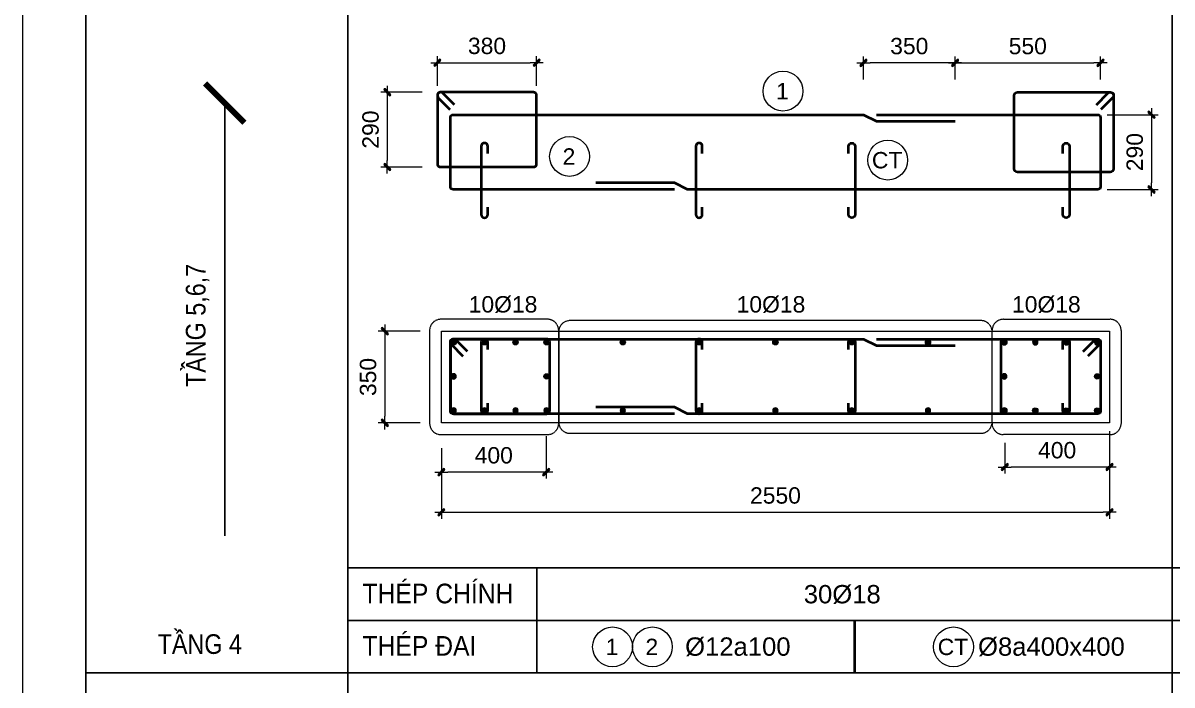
# Model space of a CAD drawing. Header units: millimetres. Extents: x -146909 to 4830753, y -683702 to -336947.
# Drawn here: x 4726521 to 4730906, y -440897 to -438369 of the extents above; entities that cross this region are included whole.
import ezdxf
from ezdxf.enums import TextEntityAlignment as Align

# ---------------------------------------------------------------- set-up
doc = ezdxf.new("R2010")
doc.units = ezdxf.units.MM
doc.header["$MEASUREMENT"] = 0
doc.linetypes.add('HIDDEN', pattern=[0.375, 0.25, -0.125])
doc.layers.get('0').update_dxf_attribs({"lineweight": 9})
doc.layers.get('Defpoints').update_dxf_attribs({"color": 10, "lineweight": 0})
for name, color, linetype, lineweight in [("'S_General_Cont_1 Thin", 1, 'Continuous', 18), ("'S_General_Text_3_Member name", 3, 'Continuous', 35), ('CDAI', 3, 'Continuous', 40), ('chunho.q', 1, 'Continuous', 13), ('CTHEP', 4, 'Continuous', 50), ('DBAO', 2, 'Continuous', 13), ('DMo', 9, 'HIDDEN', 9), ('KTH', 154, 'Continuous', 9), ('STICK', 1, 'Continuous', 9)]:
    doc.layers.add(name, color=color, linetype=linetype, lineweight=lineweight)
for name, color, linetype in [('DM', 1, 'Continuous'), ('TBL', 1, 'Continuous'), ('TX', 214, 'Continuous')]:
    doc.layers.add(name, color=color, linetype=linetype)
doc.styles.add('arial', font='arial.ttf', dxfattribs={"width": 0.85})
doc.styles.add('TTP-HelCon', font='arial.ttf')
doc.dimstyles.new('TTP-25', dxfattribs={"dimscale": 25, "dimtxt": 2.5, "dimasz": 1, "dimexe": 1, "dimexo": 1, "dimgap": 0.09, "dimtad": 0, "dimdec": 4, "dimrnd": 10, "dimzin": 9, "dimdsep": 46, "dimtxsty": 'TTP-HelCon', "dimblk": 'Stick', "dimcen": 0.09, "dimdle": 1.5, "dimclrd": 256, "dimclre": 256, "dimclrt": 1, "dimadec": 0, "dimazin": 0, "dimtfac": 1, "dimtdec": 4, "dimtmove": 0, "dimatfit": 3, "dimldrblk": 'ARCHTICK', "dimfxl": 1, "dimtvp": 1, "dimtolj": 1, "dimtzin": 0, "dimarcsym": 0})
doc.dimstyles.new('TTP-50', dxfattribs={"dimscale": 50, "dimtxt": 2.5, "dimasz": 1, "dimexe": 1, "dimexo": 1, "dimgap": 0.09, "dimtad": 0, "dimdec": 4, "dimzin": 9, "dimdsep": 46, "dimtxsty": 'arial', "dimblk": 'Stick', "dimcen": 0.09, "dimdle": 1.5, "dimclrd": 256, "dimclre": 256, "dimclrt": 1, "dimadec": 0, "dimazin": 0, "dimtfac": 1, "dimtdec": 4, "dimtmove": 0, "dimatfit": 3, "dimldrblk": 'ARCHTICK', "dimfxl": 1, "dimtvp": 1, "dimtolj": 1, "dimtzin": 0, "dimarcsym": 0})

# ---------------------------------------------------------------- blocks, each defined once
blk = doc.blocks.new('sign of slab')
at = {"layer": "'S_General_Cont_1 Thin"}
blk.add_circle((-10, 0), 475, dxfattribs=at)
at = {"layer": "'S_General_Text_3_Member name", "style": 'arial'}
blk.add_attdef('S', text='', height=250, dxfattribs=at).set_placement((-23, -1), align=Align.MIDDLE_CENTER)
blk = doc.blocks.new('Stick')
at = {"layer": 'STICK'}
h = blk.add_hatch(color=256, dxfattribs=at)
edge = h.paths.add_edge_path()
edge.add_line((0.3, 0.5), (-0.5, -0.3))
edge.add_arc((-0.4, -0.4), 0.141, 135, 315)
edge.add_line((-0.3, -0.5), (0.5, 0.3))
edge.add_arc((0.4, 0.4), 0.141, 315, 495)
blk.add_line((1, 0), (-1, 0), dxfattribs=at)
blk.add_lwpolyline([(0.3, 0.5), (-0.5, -0.3, 1), (-0.3, -0.5), (0.5, 0.3, 1), (0.3, 0.5, 1)], format="xyb", dxfattribs=at)
blk = doc.blocks.new('*D227')
at = {"layer": 'Defpoints', "color": 0, "transparency": 16777216}
for p in [(400, -26.3), (0, -71.3), (0, -188.1)]:
    blk.add_point(p, dxfattribs=at)
at = {"layer": 'KTH', "lineweight": -2, "transparency": 16777216}
for p, q in [((400, -51.3), (400, -213.1)), ((0, -96.3), (0, -213.1)), ((375, -188.1), (25, -188.1))]:
    blk.add_line(p, q, dxfattribs=at)
at = {"layer": 'KTH', "lineweight": -2, "transparency": 16777216, "xscale": 25, "yscale": 25, "zscale": 25, "rotation": 180}
blk.add_blockref('Stick', (0, -188.1), dxfattribs=at)
at = {"layer": 'KTH', "lineweight": -2, "transparency": 16777216, "xscale": 25, "yscale": 25, "zscale": 25}
blk.add_blockref('Stick', (400, -188.1), dxfattribs=at)
at = {"layer": 'KTH', "color": 1, "transparency": 16777216, "insert": (200, -124.3), "char_height": 62.5, "attachment_point": 5, "style": 'TTP-HelCon'}
blk.add_mtext('\\A1;400', dxfattribs=at)
blk = doc.blocks.new('_ArchTick')
at = {"color": 0, "linetype": 'ByBlock', "const_width": 0.15}
blk.add_lwpolyline([(-0.5, -0.5), (0.5, 0.5)], dxfattribs=at)
blk = doc.blocks.new('*D228')
at = {"layer": 'Defpoints', "color": 0, "transparency": 16777216}
for p in [(2550, -6.9), (2150, -51.9), (2150, -168.7)]:
    blk.add_point(p, dxfattribs=at)
at = {"layer": 'KTH', "lineweight": -2, "transparency": 16777216}
for p, q in [((2550, -31.9), (2550, -193.7)), ((2150, -76.9), (2150, -193.7)), ((2525, -168.7), (2175, -168.7))]:
    blk.add_line(p, q, dxfattribs=at)
at = {"layer": 'KTH', "lineweight": -2, "transparency": 16777216, "xscale": 25, "yscale": 25, "zscale": 25, "rotation": 180}
blk.add_blockref('Stick', (2150, -168.7), dxfattribs=at)
at = {"layer": 'KTH', "lineweight": -2, "transparency": 16777216, "xscale": 25, "yscale": 25, "zscale": 25}
blk.add_blockref('Stick', (2550, -168.7), dxfattribs=at)
at = {"layer": 'KTH', "color": 1, "transparency": 16777216, "insert": (2350, -104.9), "char_height": 62.5, "attachment_point": 5, "style": 'TTP-HelCon'}
blk.add_mtext('\\A1;400', dxfattribs=at)
blk = doc.blocks.new('*D229')
at = {"layer": 'Defpoints', "color": 0, "transparency": 16777216}
for p in [(2550, -112.8), (0, -135.3), (2550, -341.6)]:
    blk.add_point(p, dxfattribs=at)
at = {"layer": 'KTH', "lineweight": -2, "transparency": 16777216}
for p, q in [((0, -160.3), (0, -366.6)), ((2550, -137.8), (2550, -366.6)), ((25, -341.6), (2525, -341.6))]:
    blk.add_line(p, q, dxfattribs=at)
at = {"layer": 'KTH', "lineweight": -2, "transparency": 16777216, "xscale": 25, "yscale": 25, "zscale": 25, "rotation": 180}
blk.add_blockref('Stick', (0, -341.6), dxfattribs=at)
at = {"layer": 'KTH', "lineweight": -2, "transparency": 16777216, "xscale": 25, "yscale": 25, "zscale": 25}
blk.add_blockref('Stick', (2550, -341.6), dxfattribs=at)
at = {"layer": 'KTH', "color": 1, "transparency": 16777216, "insert": (1275, -277.8), "char_height": 62.5, "attachment_point": 5, "style": 'TTP-HelCon'}
blk.add_mtext('\\A1;2550', dxfattribs=at)
blk = doc.blocks.new('*D230')
at = {"layer": 'Defpoints', "color": 0, "transparency": 16777216}
for p in [(-55.8, 350), (-215.7, 0), (-55.8, 0)]:
    blk.add_point(p, dxfattribs=at)
at = {"layer": 'KTH', "lineweight": -2, "transparency": 16777216}
for p, q in [((-80.8, 350), (-240.7, 350)), ((-215.7, 325), (-215.7, 25)), ((-80.8, 0), (-240.7, 0))]:
    blk.add_line(p, q, dxfattribs=at)
at = {"layer": 'KTH', "lineweight": -2, "transparency": 16777216, "xscale": 25, "yscale": 25, "zscale": 25}
for p, rotation in [((-215.7, 350), 90), ((-215.7, 0), 270)]:
    blk.add_blockref('Stick', p, dxfattribs=dict(at, rotation=rotation))
at = {"layer": 'KTH', "color": 1, "transparency": 16777216, "insert": (-279.6, 175), "char_height": 62.5, "attachment_point": 5, "rotation": 90, "style": 'TTP-HelCon'}
blk.add_mtext('\\A1;350', dxfattribs=at)
blk = doc.blocks.new('*U186')
at = {"layer": 'CTHEP', "ltscale": 0.02, "const_width": 10}
blk.add_lwpolyline([(0, 5, -1), (0, -5, -1)], format="xyb", close=True, dxfattribs=at)
at = {"layer": 'Defpoints', "color": 1}
blk.add_circle((0, 0), 10, dxfattribs=at)
blk = doc.blocks.new('*U187')
at = {"layer": 'CDAI', "color": 0, "linetype": 'ByBlock', "lineweight": -2, "transparency": 16777216}
for p in [(0, 0), (118, 0), (236, 0), (354, 0)]:
    blk.add_blockref('*U186', p, dxfattribs=at)
blk = doc.blocks.new('*U184')
at = {"layer": 'CTHEP', "ltscale": 0.02, "const_width": 10}
blk.add_lwpolyline([(0, 5, -1), (0, -5, -1)], format="xyb", close=True, dxfattribs=at)
at = {"layer": 'Defpoints', "color": 1}
blk.add_circle((0, 0), 10, dxfattribs=at)
blk = doc.blocks.new('*U185')
at = {"layer": 'CDAI', "color": 0, "linetype": 'ByBlock', "lineweight": -2, "transparency": 16777216}
blk.add_blockref('*U184', (0, 0), dxfattribs=at)
blk = doc.blocks.new('*U188')
at = {"layer": 'CTHEP', "ltscale": 0.02, "const_width": 10}
blk.add_lwpolyline([(0, 5, -1), (0, -5, -1)], format="xyb", close=True, dxfattribs=at)
at = {"layer": 'Defpoints', "color": 1}
blk.add_circle((0, 0), 10, dxfattribs=at)
blk = doc.blocks.new('*U189')
at = {"layer": 'CDAI', "color": 0, "linetype": 'ByBlock', "lineweight": -2, "transparency": 16777216}
for p in [(0, 0), (118, 0), (236, 0), (354, 0)]:
    blk.add_blockref('*U188', p, dxfattribs=at)
blk = doc.blocks.new('*U190')
at = {"layer": 'CTHEP', "ltscale": 0.02, "const_width": 10}
blk.add_lwpolyline([(0, 5, -1), (0, -5, -1)], format="xyb", close=True, dxfattribs=at)
at = {"layer": 'Defpoints', "color": 1}
blk.add_circle((0, 0), 10, dxfattribs=at)
blk = doc.blocks.new('*U191')
at = {"layer": 'CDAI', "color": 0, "linetype": 'ByBlock', "lineweight": -2, "transparency": 16777216}
blk.add_blockref('*U190', (0, 0), dxfattribs=at)
blk = doc.blocks.new('*U178')
at = {"layer": 'CTHEP', "ltscale": 0.02, "const_width": 10}
blk.add_lwpolyline([(0, 5, -1), (0, -5, -1)], format="xyb", close=True, dxfattribs=at)
at = {"layer": 'Defpoints', "color": 1}
blk.add_circle((0, 0), 10, dxfattribs=at)
blk = doc.blocks.new('*U179')
at = {"layer": 'CDAI', "color": 0, "linetype": 'ByBlock', "lineweight": -2, "transparency": 16777216}
for p in [(0, 0), (118, 0), (236, 0), (354, 0)]:
    blk.add_blockref('*U178', p, dxfattribs=at)
blk = doc.blocks.new('*U176')
at = {"layer": 'CTHEP', "ltscale": 0.02, "const_width": 10}
blk.add_lwpolyline([(0, 5, -1), (0, -5, -1)], format="xyb", close=True, dxfattribs=at)
at = {"layer": 'Defpoints', "color": 1}
blk.add_circle((0, 0), 10, dxfattribs=at)
blk = doc.blocks.new('*U177')
at = {"layer": 'CDAI', "color": 0, "linetype": 'ByBlock', "lineweight": -2, "transparency": 16777216}
blk.add_blockref('*U176', (0, 0), dxfattribs=at)
blk = doc.blocks.new('*U180')
at = {"layer": 'CTHEP', "ltscale": 0.02, "const_width": 10}
blk.add_lwpolyline([(0, 5, -1), (0, -5, -1)], format="xyb", close=True, dxfattribs=at)
at = {"layer": 'Defpoints', "color": 1}
blk.add_circle((0, 0), 10, dxfattribs=at)
blk = doc.blocks.new('*U181')
at = {"layer": 'CDAI', "color": 0, "linetype": 'ByBlock', "lineweight": -2, "transparency": 16777216}
for p in [(0, 0), (118, 0), (236, 0), (354, 0)]:
    blk.add_blockref('*U180', p, dxfattribs=at)
blk = doc.blocks.new('*U182')
at = {"layer": 'CTHEP', "ltscale": 0.02, "const_width": 10}
blk.add_lwpolyline([(0, 5, -1), (0, -5, -1)], format="xyb", close=True, dxfattribs=at)
at = {"layer": 'Defpoints', "color": 1}
blk.add_circle((0, 0), 10, dxfattribs=at)
blk = doc.blocks.new('*U183')
at = {"layer": 'CDAI', "color": 0, "linetype": 'ByBlock', "lineweight": -2, "transparency": 16777216}
blk.add_blockref('*U182', (0, 0), dxfattribs=at)
blk = doc.blocks.new('*U172')
at = {"layer": 'CTHEP', "ltscale": 0.02, "const_width": 10}
blk.add_lwpolyline([(0, 5, -1), (0, -5, -1)], format="xyb", close=True, dxfattribs=at)
at = {"layer": 'Defpoints', "color": 1}
blk.add_circle((0, 0), 10, dxfattribs=at)
blk = doc.blocks.new('*U173')
at = {"layer": 'CDAI', "color": 0, "linetype": 'ByBlock', "lineweight": -2, "transparency": 16777216}
for p in [(0, 0), (291.25, 0), (582.5, 0), (873.75, 0), (1165, 0), (1456.25, 0), (1747.5, 0)]:
    blk.add_blockref('*U172', p, dxfattribs=at)
blk = doc.blocks.new('*U174')
at = {"layer": 'CTHEP', "ltscale": 0.02, "const_width": 10}
blk.add_lwpolyline([(0, 5, -1), (0, -5, -1)], format="xyb", close=True, dxfattribs=at)
at = {"layer": 'Defpoints', "color": 1}
blk.add_circle((0, 0), 10, dxfattribs=at)
blk = doc.blocks.new('*U175')
at = {"layer": 'CDAI', "color": 0, "linetype": 'ByBlock', "lineweight": -2, "transparency": 16777216}
for p in [(0, 0), (291.25, 0), (582.5, 0), (873.75, 0), (1165, 0), (1456.25, 0), (1747.5, 0)]:
    blk.add_blockref('*U174', p, dxfattribs=at)
blk = doc.blocks.new('*D231')
at = {"layer": 'Defpoints', "color": 0, "transparency": 16777216}
for p in [(2515.5, 1374.2), (1960.6, 1285.4), (2515.5, 1285.4)]:
    blk.add_point(p, dxfattribs=at)
at = {"layer": 'KTH', "lineweight": -2, "transparency": 16777216}
for p, q in [((1960.6, 1310.4), (1960.6, 1399.2)), ((1985.6, 1374.2), (2490.5, 1374.2)), ((2515.5, 1310.4), (2515.5, 1399.2))]:
    blk.add_line(p, q, dxfattribs=at)
at = {"layer": 'KTH', "lineweight": -2, "transparency": 16777216, "xscale": 25, "yscale": 25, "zscale": 25, "rotation": 180}
blk.add_blockref('Stick', (1960.6, 1374.2), dxfattribs=at)
at = {"layer": 'KTH', "lineweight": -2, "transparency": 16777216, "xscale": 25, "yscale": 25, "zscale": 25}
blk.add_blockref('Stick', (2515.5, 1374.2), dxfattribs=at)
at = {"layer": 'KTH', "color": 1, "transparency": 16777216, "insert": (2238, 1438), "char_height": 62.5, "attachment_point": 5, "style": 'TTP-HelCon'}
blk.add_mtext('\\A1;550', dxfattribs=at)
blk = doc.blocks.new('*D232')
at = {"layer": 'Defpoints', "color": 0, "transparency": 16777216}
for p in [(1610.8, 1374.2), (1610.8, 1285.4), (1960.6, 1285.4)]:
    blk.add_point(p, dxfattribs=at)
at = {"layer": 'KTH', "lineweight": -2, "transparency": 16777216}
for p, q in [((1610.8, 1310.4), (1610.8, 1399.2)), ((1935.6, 1374.2), (1635.8, 1374.2)), ((1960.6, 1310.4), (1960.6, 1399.2))]:
    blk.add_line(p, q, dxfattribs=at)
at = {"layer": 'KTH', "lineweight": -2, "transparency": 16777216, "xscale": 25, "yscale": 25, "zscale": 25, "rotation": 180}
blk.add_blockref('Stick', (1610.8, 1374.2), dxfattribs=at)
at = {"layer": 'KTH', "lineweight": -2, "transparency": 16777216, "xscale": 25, "yscale": 25, "zscale": 25}
blk.add_blockref('Stick', (1960.6, 1374.2), dxfattribs=at)
at = {"layer": 'KTH', "color": 1, "transparency": 16777216, "insert": (1785.7, 1438), "char_height": 62.5, "attachment_point": 5, "style": 'TTP-HelCon'}
blk.add_mtext('\\A1;350', dxfattribs=at)
blk = doc.blocks.new('*D233')
at = {"layer": 'Defpoints', "color": 0, "transparency": 16777216}
for p in [(2515.5, 1176.3), (2515.5, 890.8), (2710.1, 890.8)]:
    blk.add_point(p, dxfattribs=at)
at = {"layer": 'KTH', "lineweight": -2, "transparency": 16777216}
for p, q in [((2540.5, 1176.3), (2735.1, 1176.3)), ((2710.1, 1151.3), (2710.1, 915.8)), ((2540.5, 890.8), (2735.1, 890.8))]:
    blk.add_line(p, q, dxfattribs=at)
at = {"layer": 'KTH', "lineweight": -2, "transparency": 16777216, "xscale": 25, "yscale": 25, "zscale": 25}
for p, rotation in [((2710.1, 1176.3), 90), ((2710.1, 890.8), 270)]:
    blk.add_blockref('Stick', p, dxfattribs=dict(at, rotation=rotation))
at = {"layer": 'KTH', "color": 1, "transparency": 16777216, "insert": (2646.3, 1033.6), "char_height": 62.5, "attachment_point": 5, "rotation": 90, "style": 'TTP-HelCon'}
blk.add_mtext('\\A1;290', dxfattribs=at)
blk = doc.blocks.new('*D234')
at = {"layer": 'Defpoints', "color": 0, "transparency": 16777216}
for p in [(-47.9, 1262.2), (-206.2, 976.7), (-47.9, 976.7)]:
    blk.add_point(p, dxfattribs=at)
at = {"layer": 'KTH', "lineweight": -2, "transparency": 16777216}
for p, q in [((-72.9, 1262.2), (-231.2, 1262.2)), ((-206.2, 1237.2), (-206.2, 1001.7)), ((-72.9, 976.7), (-231.2, 976.7))]:
    blk.add_line(p, q, dxfattribs=at)
at = {"layer": 'KTH', "lineweight": -2, "transparency": 16777216, "xscale": 25, "yscale": 25, "zscale": 25}
for p, rotation in [((-206.2, 1262.2), 90), ((-206.2, 976.7), 270)]:
    blk.add_blockref('Stick', p, dxfattribs=dict(at, rotation=rotation))
at = {"layer": 'KTH', "color": 1, "transparency": 16777216, "insert": (-270, 1119.5), "char_height": 62.5, "attachment_point": 5, "rotation": 90, "style": 'TTP-HelCon'}
blk.add_mtext('\\A1;290', dxfattribs=at)
blk = doc.blocks.new('*D235')
at = {"layer": 'Defpoints', "color": 0, "transparency": 16777216}
for p in [(363.7, 1374.9), (-15.3, 1262.2), (363.7, 1262.2)]:
    blk.add_point(p, dxfattribs=at)
at = {"layer": 'KTH', "lineweight": -2, "transparency": 16777216}
for p, q in [((-15.3, 1287.2), (-15.3, 1399.9)), ((9.7, 1374.9), (338.7, 1374.9)), ((363.7, 1287.2), (363.7, 1399.9))]:
    blk.add_line(p, q, dxfattribs=at)
at = {"layer": 'KTH', "lineweight": -2, "transparency": 16777216, "xscale": 25, "yscale": 25, "zscale": 25, "rotation": 180}
blk.add_blockref('Stick', (-15.3, 1374.9), dxfattribs=at)
at = {"layer": 'KTH', "lineweight": -2, "transparency": 16777216, "xscale": 25, "yscale": 25, "zscale": 25}
blk.add_blockref('Stick', (363.7, 1374.9), dxfattribs=at)
at = {"layer": 'KTH', "color": 1, "transparency": 16777216, "insert": (174.2, 1438.7), "char_height": 62.5, "attachment_point": 5, "style": 'TTP-HelCon'}
blk.add_mtext('\\A1;380', dxfattribs=at)
blk = doc.blocks.new('2')
at = {"layer": 'CDAI'}
for points in [[(50.33568, 1214.26716), (6.01548, 1258.58735, 0.6681786379), (-15.32335, 1249.74852), (-15.32335, 989.24852, 0.4142135624), (-2.82335, 976.74852), (351.17665, 976.74852, 0.4142135624), (363.67665, 989.24852), (363.67665, 1249.74852, 0.4142135624), (351.17665, 1262.24852), (-2.82335, 1262.24852, 0.6681786379), (-11.66219, 1240.90969), (32.65801, 1196.58949)], [(2499.66432, 1214.26716), (2543.98452, 1258.58735, -0.6681786379), (2565.32335, 1249.74852), (2565.32335, 969.24852, -0.4142135624), (2552.82335, 956.74852), (2198.82335, 956.74852, -0.4142135624), (2186.32335, 969.24852), (2186.32335, 1249.74852, -0.4142135624), (2198.82335, 1262.24852), (2552.82335, 1262.24852, -0.6681786379), (2561.66219, 1240.90969), (2517.34199, 1196.58949)], [(177.5, 1028.29111), (177.5, 1055.79111, 1), (152.5, 1055.79111), (152.5, 795.29111, 1), (177.5, 795.29111), (177.5, 822.79111)], [(995.83333, 1028.29111), (995.83333, 1055.79111, 1), (970.83333, 1055.79111), (970.83333, 795.29111, 1), (995.83333, 795.29111), (995.83333, 822.79111)], [(1554.16667, 1028.29111), (1554.16667, 1055.79111, -1), (1579.16667, 1055.79111), (1579.16667, 795.29111, -1), (1554.16667, 795.29111), (1554.16667, 822.79111)], [(2372, 1028.29111), (2372, 1055.79111, -1), (2397, 1055.79111), (2397, 795.29111, -1), (2372, 795.29111), (2372, 822.79111)], [(100.15903, 272.01864), (55.83883, 316.33883, 0.6681786379), (34.5, 307.5), (34.5, 47, 0.4142135624), (47, 34.5), (401, 34.5, 0.4142135624), (413.5, 47), (413.5, 307.5, 0.4142135624), (401, 320), (47, 320, 0.6681786379), (38.16117, 298.66117), (82.48136, 254.34097)], [(177.5, 280), (177.5, 307.5, 1), (152.5, 307.5), (152.5, 47, 1), (177.5, 47), (177.5, 74.5)], [(995.83333, 280), (995.83333, 307.5, 1), (970.83333, 307.5), (970.83333, 47, 1), (995.83333, 47), (995.83333, 74.5)], [(1554.16667, 280), (1554.16667, 307.5, -1), (1579.16667, 307.5), (1579.16667, 47, -1), (1554.16667, 47), (1554.16667, 74.5)], [(2449.34097, 272.01864), (2493.66117, 316.33883, -0.6681786379), (2515, 307.5), (2515, 47, -0.4142135624), (2502.5, 34.5), (2148.5, 34.5, -0.4142135624), (2136, 47), (2136, 307.5, -0.4142135624), (2148.5, 320), (2502.5, 320, -0.6681786379), (2511.33883, 298.66117), (2467.01864, 254.34097)], [(2372, 280), (2372, 307.5, -1), (2397, 307.5), (2397, 47, -1), (2372, 47), (2372, 74.5)]]:
    blk.add_lwpolyline(points, format="xyb", dxfattribs=at)
at = {"layer": 'CDAI', "ltscale": 0.02}
for points in [[(889.16858, 890.8025), (44.5, 890.8025, -0.4142135624), (34.5, 900.8025), (34.5, 1166.3025, -0.4142135624), (44.5, 1176.3025), (1610.83142, 1176.3025), (1660.83142, 1151.3025), (1960.56728, 1151.3025)], [(1660.83142, 1176.3025), (2505.5, 1176.3025, -0.4142135624), (2515.5, 1166.3025), (2515.5, 900.8025, -0.4142135624), (2505.5, 890.8025), (939.16858, 890.8025), (889.16858, 915.8025), (589.43272, 915.8025)], [(889.16858, 34.5), (44.5, 34.5, -0.4142135624), (34.5, 44.5), (34.5, 310, -0.4142135624), (44.5, 320), (1610.83142, 320), (1660.83142, 295), (1960.56728, 295)], [(1660.83142, 320), (2505.5, 320, -0.4142135624), (2515.5, 310), (2515.5, 44.5, -0.4142135624), (2505.5, 34.5), (939.16858, 34.5), (889.16858, 59.5), (589.43272, 59.5)]]:
    blk.add_lwpolyline(points, format="xyb", dxfattribs=at)
at = {"layer": 'DBAO'}
blk.add_lwpolyline([(630, -0.54015), (0, 0), (0, 350), (2550, 350), (2550, 0.01296), (630.00864, -0.54015)], dxfattribs=at)
at = {"layer": 'DMo', "color": 6, "ltscale": 10}
for points in [[(-44.77995, 352.34146), (-44.77995, -2.05517, 0.4142135624), (-1.84029, -44.99483), (404.78763, -44.99483, 0.4142135624), (447.72729, -2.05517), (447.72729, 352.34146, 0.4142135624), (404.78763, 395.28113), (-1.84029, 395.28113, 0.4142135624)], [(2594.27995, 352.34146), (2594.27995, -2.05517, -0.4142135624), (2551.34029, -44.99483), (2144.71237, -44.99483, -0.4142135624), (2101.77271, -2.05517), (2101.77271, 352.34146, -0.4142135624), (2144.71237, 395.28113), (2551.34029, 395.28113, -0.4142135624)], [(447.72729, 347.34146), (447.72729, 2.94483, 0.4142135624), (490.66695, -39.99483), (2058.83305, -39.99483, 0.4142135624), (2101.77271, 2.94483), (2101.77271, 347.34146, 0.4142135624), (2058.83305, 390.28113), (490.66695, 390.28113, 0.4142135624)]]:
    blk.add_lwpolyline(points, format="xyb", close=True, dxfattribs=at)
ref = blk.add_blockref('sign of slab', (1305.34819, 1266.36122), dxfattribs=dict(xscale=0.16, yscale=0.16, zscale=0.16))
ref.add_attrib('S', '1', dxfattribs={"layer": 'DM', "height": 62.5, "style": 'arial'}).set_placement((1301.59417, 1266.20433), align=Align.MIDDLE_CENTER)
ref = blk.add_blockref('sign of slab', (490.70834, 1016.94457), dxfattribs=dict(xscale=0.16, yscale=0.16, zscale=0.16))
ref.add_attrib('S', '2', dxfattribs={"layer": 'DM', "height": 62.5, "style": 'arial'}).set_placement((486.95432, 1016.78768), align=Align.MIDDLE_CENTER)
ref = blk.add_blockref('sign of slab', (1704.92411, 1002.83674), dxfattribs=dict(xscale=0.16, yscale=0.16, zscale=0.16))
ref.add_attrib('S', 'CT', dxfattribs={"layer": 'DM', "height": 62.5, "style": 'arial'}).set_placement((1701.1701, 1002.67985), align=Align.MIDDLE_CENTER)
at = {"layer": 'CDAI', "color": 214}
for name, p in [('*U189', (47, 307.5)), ('*U173', (401, 307.5))]:
    blk.add_blockref(name, p, dxfattribs=at)
at = {"layer": 'CDAI', "color": 214, "xscale": -1}
blk.add_blockref('*U181', (2502.5, 307.5), dxfattribs=at)
at = {"layer": 'CDAI', "color": 214, "xscale": -1, "rotation": 180}
for name, p in [('*U185', (47, 177.25)), ('*U183', (2148.5, 177.25)), ('*U187', (47, 47)), ('*U175', (401, 47))]:
    blk.add_blockref(name, p, dxfattribs=at)
at = {"layer": 'CDAI', "color": 214, "rotation": 180}
for name, p in [('*U191', (401, 177.25)), ('*U177', (2502.5, 177.25)), ('*U179', (2502.5, 47))]:
    blk.add_blockref(name, p, dxfattribs=at)
at = {"layer": 'KTH'}
for base, p1, p2, picture, middle in [((363.67665, 1374.87965), (-15.32335, 1262.24852), (363.67665, 1262.24852), '*D235', (174.17665, 1438.74391)), ((1610.83142, 1374.17993), (1960.56728, 1285.38038), (1610.83142, 1285.38038), '*D232', (1785.69935, 1438.04418))]:
    dim = blk.add_linear_dim(base=base, p1=p1, p2=p2, dimstyle='TTP-25', override={"dimtmove": 1}, dxfattribs=at)
    dim.commit()
    dim.dimension.update_dxf_attribs({"geometry": picture, "text_midpoint": middle})
for base, p1, p2, picture, middle in [((2515.5, 1374.17993), (1960.56728, 1285.38038), (2515.5, 1285.38038), '*D231', (2238.03364, 1438.00155)), ((2550, -341.61887), (0, -135.27002), (2550, -112.77002), '*D229', (1275, -277.79724))]:
    dim = blk.add_linear_dim(base=base, p1=p1, p2=p2, dimstyle='TTP-25', dxfattribs=at)
    dim.commit()
    dim.dimension.update_dxf_attribs({"geometry": picture, "text_midpoint": middle})
for base, p1, p2, picture, middle in [((-206.18719, 976.74852), (-47.85721, 1262.24852), (-47.85721, 976.74852), '*D234', (-270.00882, 1119.49852)), ((-215.68719, 0.00033), (-55.77995, 350), (-55.77995, 0.00033), '*D230', (-279.55145, 175.00017))]:
    dim = blk.add_linear_dim(base=base, p1=p1, p2=p2, angle=90, dimstyle='TTP-25', override={"dimtmove": 1}, dxfattribs=at)
    dim.commit()
    dim.dimension.update_dxf_attribs({"geometry": picture, "text_midpoint": middle})
for base, p1, p2, angle, picture, middle in [((2710.07933, 890.8025), (2515.5, 1176.3025), (2515.5, 890.8025), 90, '*D233', (2646.2577, 1033.5525)), ((0, -188.13564), (400, -26.32539), (0, -71.32539), 180, '*D227', (200, -124.31402)), ((2150, -168.67515), (2550, -6.8649), (2150, -51.8649), 180, '*D228', (2350, -104.85353))]:
    dim = blk.add_linear_dim(base=base, p1=p1, p2=p2, angle=angle, dimstyle='TTP-25', dxfattribs=at)
    dim.commit()
    dim.dimension.update_dxf_attribs({"geometry": picture, "text_midpoint": middle})

msp = doc.modelspace()

# ---------------------------------------------------------------- linework, layer by layer
at = {"layer": 'CDAI', "color": 214}
msp.add_line((4729693.86305, -440650.087), (4729693.86305, -440850.087), dxfattribs=at)
at = {"layer": 'DBAO', "color": 1}
msp.add_lwpolyline([(4743890.49155, -449189.96923), (4726520.88612, -449189.96923), (4726520.88612, -434672.09007), (4743890.49155, -434672.09007)], close=True, dxfattribs=at)
at = {"layer": 'TBL'}
for p, q in [((4726760.18925, -435794.72153), (4726760.18925, -446305.45248)), ((4727760.18925, -435794.72153), (4727760.18925, -446305.45248)), ((4730905.94272, -435794.72153), (4730905.94272, -446305.45248)), ((4727760.18925, -440450.087), (4730905.94272, -440450.087)), ((4728481.78338, -440450.087), (4728481.78338, -440850.087)), ((4730905.94272, -440450.087), (4734051.69619, -440450.087)), ((4726760.18925, -440850.087), (4727760.18925, -440850.087)), ((4727760.18925, -440850.087), (4730905.94272, -440850.087)), ((4730905.94272, -440850.087), (4734051.69619, -440850.087))]:
    msp.add_line(p, q, dxfattribs=at)
at = {"layer": 'TBL', "color": 8}
for p, q in [((4727760.18925, -440650.087), (4730905.94272, -440650.087)), ((4730905.94272, -440650.087), (4734051.69619, -440650.087))]:
    msp.add_line(p, q, dxfattribs=at)

# ---------------------------------------------------------------- block references
ref = msp.add_blockref('sign of slab', (4728772.56423, -440751.18311), dxfattribs=dict(xscale=0.16, yscale=0.16, zscale=0.16))
ref.add_attrib('S', '1', dxfattribs={"layer": 'DM', "height": 62.5, "style": 'arial'}).set_placement((4728768.81021, -440751.34), align=Align.MIDDLE_CENTER)
ref = msp.add_blockref('sign of slab', (4728924.52981, -440751.18311), dxfattribs=dict(xscale=0.16, yscale=0.16, zscale=0.16))
ref.add_attrib('S', '2', dxfattribs={"layer": 'DM', "height": 62.5, "style": 'arial'}).set_placement((4728920.77579, -440751.34), align=Align.MIDDLE_CENTER)
ref = msp.add_blockref('sign of slab', (4730073.62517, -440751.18311), dxfattribs=dict(xscale=0.16, yscale=0.16, zscale=0.16))
ref.add_attrib('S', 'CT', dxfattribs={"layer": 'DM', "height": 62.5, "style": 'arial'}).set_placement((4730069.87115, -440751.34), align=Align.MIDDLE_CENTER)
at = {"layer": 'KTH'}
msp.add_blockref('2', (4728117.55701, -439895.83915), dxfattribs=at)

# ---------------------------------------------------------------- texts
at = {"layer": 'chunho.q', "color": 1, "style": 'arial', "width": 0.85}
msp.add_text('TẦNG 5,6,7', height=75, rotation=90, dxfattribs=at).set_placement((4727217.52164, -439759.12271))
at = {"layer": 'chunho.q', "color": 1, "style": 'arial'}
for p in [(4728221.84947, -439474.67363), (4729244.36607, -439474.67363), (4730295.28502, -439474.67363)]:
    msp.add_text('10%%C18', height=62.5, dxfattribs=at).set_placement(p)
at = {"layer": 'chunho.q', "color": 1, "style": 'arial', "width": 0.85}
msp.add_text('TẦNG 4', height=75, dxfattribs=at).set_placement((4727034.83424, -440778.087))
at = {"layer": 'TX', "color": 2, "style": 'arial', "width": 0.9}
for s, p in [('THÉP CHÍNH', (4727816.44803, -440547.40262)), ('THÉP ĐAI', (4727816.44803, -440747.40262))]:
    msp.add_text(s, height=75, dxfattribs=at).set_placement(p, align=Align.MIDDLE_LEFT)
at = {"layer": 'TX', "color": 2, "style": 'arial'}
for s, p in [('30%%C18', (4729647.46207, -440550.087)), ('%%C12a100', (4729249.04104, -440750.087)), ('%%C8a400x400', (4730445.75005, -440750.087))]:
    msp.add_text(s, height=70, dxfattribs=at).set_placement(p, align=Align.MIDDLE_CENTER)

# ---------------------------------------------------------------- leaders
at = {"layer": 'DM'}
msp.add_leader([(4727290.75232, -438674.77324), (4727290.75232, -440326.94322)], dimstyle='TTP-50', override={"dimasz": 3, "dimgap": 0.09, "dimtad": 0}, dxfattribs=at)

doc.saveas('drawing.dxf')
